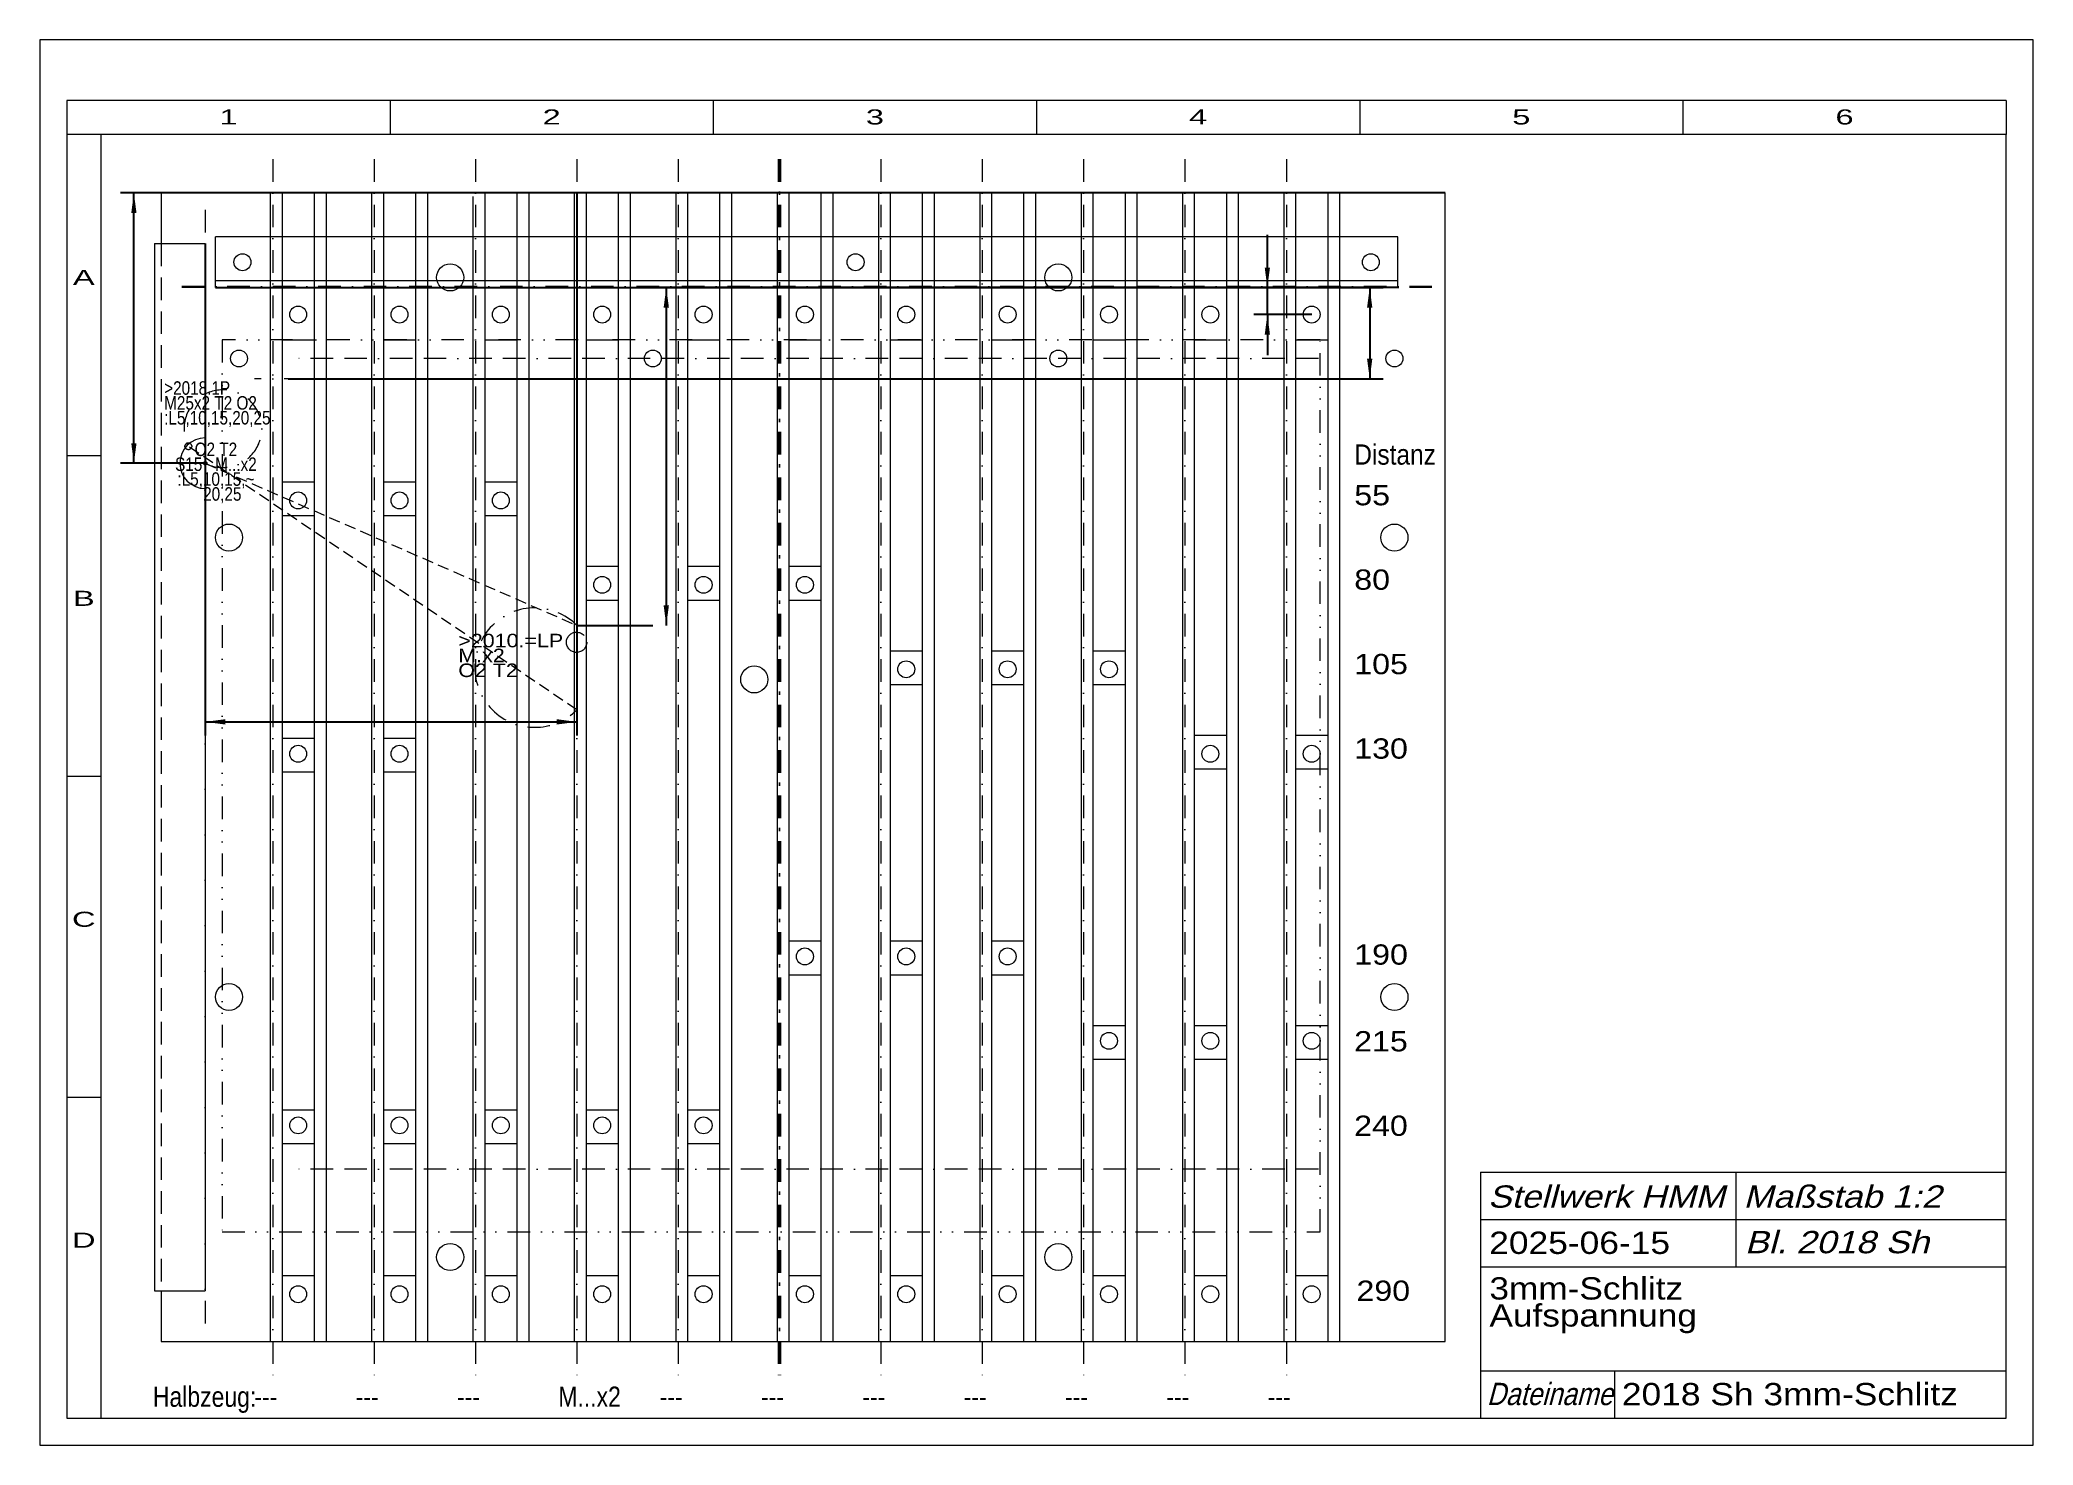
# Model space of a CAD drawing. Extents: x 2 to 592, y 2 to 418.
import ezdxf
from ezdxf.enums import TextEntityAlignment as Align

# ---------------------------------------------------------------- set-up
doc = ezdxf.new("R2010")
doc.units = 0
doc.header["$LTSCALE"] = 13.356671
for name, pattern in [('BORDER', [1.75, 0.5, -0.25, 0.5, -0.25, 0, -0.25]), ('DASHDOT', [1, 0.5, -0.25, 0, -0.25]), ('DASHED', [0.75, 0.5, -0.25]), ('DIVIDE', [1.25, 0.5, -0.25, 0, -0.25, 0, -0.25]), ('HIDDEN', [0.375, 0.25, -0.125]), ('PHANTOM', [2.5, 1.25, -0.25, 0.25, -0.25, 0.25, -0.25])]:
    doc.linetypes.add(name, pattern=pattern)
for name, color, linetype, lineweight in [('2018_1P', 30, 'CONTINUOUS', 0), ('201____ STANDARDKONSTRUKTIONEN', 230, 'CONTINUOUS', 13), ('_TEMP', 7, 'CONTINUOUS', 50), ('BEMASSUNG', 7, 'CONTINUOUS', 25), ('BESCHRIFTUNG', 7, 'CONTINUOUS', 25), ('KONSTRUKTION', 7, 'CONTINUOUS', 0), ('MASSGRENZEN', 172, 'CONTINUOUS', 25), ('MASSLINIEN', 172, 'CONTINUOUS', 25), ('MASSTEXTE', 212, 'CONTINUOUS', 25), ('MITTELLINIEN', 5, 'DASHDOT', 13), ('PFADE', 30, 'CONTINUOUS', 13), ('STANDARD', 7, 'CONTINUOUS', 0)]:
    doc.layers.add(name, color=color, linetype=linetype, lineweight=lineweight)
doc.styles.add('Arial', font='arial.ttf')

# ---------------------------------------------------------------- blocks, each defined once
blk = doc.blocks.new('D541985792')
at = {"layer": 'MASSGRENZEN'}
for points in [[(365.33, 344.67), (364.55, 350.61), (366.11, 350.61)], [(365.33, 336.67), (366.11, 330.72), (364.55, 330.72)]]:
    blk.add_solid(points, dxfattribs=at)
at = {"layer": 'MASSLINIEN', "color": 172}
for p, q in [((365.33, 344.67), (365.33, 360.27)), ((53.95, 344.67), (361.33, 344.67)), ((365.33, 336.67), (365.33, 344.67)), ((378.45, 336.67), (361.33, 336.67)), ((365.33, 336.67), (365.33, 324.68))]:
    blk.add_line(p, q, dxfattribs=at)
blk = doc.blocks.new('D541982976')
at = {"layer": 'MASSGRENZEN'}
for points in [[(29.83, 372.67), (30.61, 366.72), (29.05, 366.72)], [(29.83, 292.67), (29.05, 298.61), (30.61, 298.61)]]:
    blk.add_solid(points, dxfattribs=at)
at = {"layer": 'MASSLINIEN', "color": 172}
for p, q in [((417.95, 372.67), (25.83, 372.67)), ((29.83, 292.67), (29.83, 372.67)), ((50.95, 292.67), (25.83, 292.67))]:
    blk.add_line(p, q, dxfattribs=at)
blk = doc.blocks.new('D541985280')
at = {"layer": 'MASSGRENZEN'}
for points in [[(395.63, 344.67), (396.41, 338.72), (394.84, 338.72)], [(395.63, 317.67), (394.84, 323.61), (396.41, 323.61)]]:
    blk.add_solid(points, dxfattribs=at)
at = {"layer": 'MASSLINIEN', "color": 172}
for p, q in [((53.95, 344.67), (399.63, 344.67)), ((395.63, 344.67), (395.63, 317.67)), ((75.5, 317.67), (399.63, 317.67))]:
    blk.add_line(p, q, dxfattribs=at)
blk = doc.blocks.new('D541984768')
at = {"layer": 'MASSGRENZEN'}
for points in [[(50.95, 216.11), (56.9, 216.89), (56.9, 215.32)], [(160.95, 216.11), (155, 215.32), (155, 216.89)]]:
    blk.add_solid(points, dxfattribs=at)
at = {"layer": 'MASSLINIEN', "color": 172}
for p, q in [((160.95, 372.66), (160.95, 212.11)), ((50.95, 357.67), (50.95, 212.11)), ((50.95, 216.11), (160.95, 216.11))]:
    blk.add_line(p, q, dxfattribs=at)
blk = doc.blocks.new('D541988096')
at = {"layer": 'MASSGRENZEN'}
for points in [[(187.41, 344.67), (188.2, 338.72), (186.63, 338.72)], [(187.41, 244.67), (186.63, 250.61), (188.2, 250.61)]]:
    blk.add_solid(points, dxfattribs=at)
at = {"layer": 'MASSLINIEN', "color": 172}
for p, q in [((404.04, 344.67), (183.41, 344.67)), ((187.41, 344.67), (187.41, 244.67)), ((160.95, 244.67), (183.41, 244.67))]:
    blk.add_line(p, q, dxfattribs=at)

msp = doc.modelspace()

# ---------------------------------------------------------------- linework, layer by layer
at = {"layer": '2018_1P', "linetype": 'HIDDEN'}
for p, q in [((160.95, 219.67), (45.95, 297.67)), ((50.95, 292.67), (160.95, 244.67))]:
    msp.add_line(p, q, dxfattribs=at)
at = {"layer": '2018_1P', "linetype": 'PHANTOM'}
for centre, radius in [((45.95, 297.67), 1), ((50.95, 292.67), 0.5), ((160.87, 239.67), 3)]:
    msp.add_circle(centre, radius, dxfattribs=at)
at = {"layer": '2018_1P', "linetype": 'DASHDOT'}
msp.add_arc((148.45, 232.17), 17.68, 45, 315, dxfattribs=at)
at = {"layer": '201____ STANDARDKONSTRUKTIONEN', "linetype": 'DASHDOT'}
msp.add_arc((56.19, 302.9), 11.5, 242.90524, 567.09476, dxfattribs=at)
at = {"layer": '_TEMP', "lineweight": 0}
for p, q in [((428.44, 82.8), (583.83, 82.8)), ((428.44, 82.8), (428.44, 10)), ((504.04, 82.8), (504.04, 54.8)), ((428.44, 68.8), (583.83, 68.8)), ((428.44, 54.8), (583.83, 54.8)), ((428.44, 24), (583.83, 24)), ((468.04, 24), (468.04, 10))]:
    msp.add_line(p, q, dxfattribs=at)
at = {"layer": 'KONSTRUKTION', "color": 8}
for p, q in [((417.95, 372.67), (37.95, 372.67)), ((37.95, 372.67), (37.95, 357.67)), ((70.2, 372.67), (70.2, 32.67)), ((73.7, 372.67), (73.7, 32.67)), ((83.2, 372.67), (83.2, 32.67)), ((86.7, 372.67), (86.7, 32.67)), ((100.2, 372.67), (100.2, 32.67)), ((103.7, 372.67), (103.7, 32.67)), ((113.2, 372.67), (113.2, 32.67)), ((116.7, 372.67), (116.7, 32.67)), ((133.7, 372.67), (133.7, 32.67)), ((143.2, 372.67), (143.2, 32.67)), ((146.7, 372.67), (146.7, 32.67)), ((160.2, 372.67), (160.2, 32.67)), ((163.7, 372.67), (163.7, 32.67)), ((173.2, 372.67), (173.2, 32.67)), ((176.7, 372.67), (176.7, 32.67)), ((190.2, 372.67), (190.2, 32.67)), ((193.7, 372.67), (193.7, 32.67)), ((203.2, 372.67), (203.2, 32.67)), ((206.7, 372.67), (206.7, 32.67)), ((220.2, 372.67), (220.2, 32.67)), ((223.7, 372.67), (223.7, 32.67)), ((233.2, 372.67), (233.2, 32.67)), ((236.7, 372.67), (236.7, 32.67)), ((250.2, 372.67), (250.2, 32.67)), ((253.7, 372.67), (253.7, 32.67)), ((263.2, 372.67), (263.2, 32.67)), ((266.7, 372.67), (266.7, 32.67)), ((280.2, 372.67), (280.2, 32.67)), ((283.7, 372.67), (283.7, 32.67)), ((293.2, 372.67), (293.2, 32.67)), ((296.7, 372.67), (296.7, 32.67)), ((310.2, 372.67), (310.2, 32.67)), ((313.7, 372.67), (313.7, 32.67)), ((323.2, 372.67), (323.2, 32.67)), ((326.7, 372.67), (326.7, 32.67)), ((340.2, 372.67), (340.2, 32.67)), ((343.7, 372.67), (343.7, 32.67)), ((353.2, 372.67), (353.2, 32.67)), ((356.7, 372.67), (356.7, 32.67)), ((370.2, 372.67), (370.2, 32.67)), ((373.7, 372.67), (373.7, 32.67)), ((383.2, 372.67), (383.2, 32.67)), ((386.7, 372.67), (386.7, 32.67)), ((417.95, 32.67), (417.95, 372.67)), ((130.2, 371.67), (130.2, 32.67)), ((35.95, 357.67), (35.95, 47.67)), ((35.95, 357.67), (50.95, 357.67)), ((50.95, 357.67), (50.95, 300.17)), ((403.95, 359.67), (53.95, 359.67)), ((53.95, 344.67), (53.95, 359.67)), ((403.95, 344.67), (403.95, 359.67)), ((403.95, 346.67), (53.95, 346.67)), ((403.95, 344.67), (53.95, 344.67)), ((73.7, 329.17), (83.2, 329.17)), ((103.7, 329.17), (113.2, 329.17)), ((133.7, 329.17), (143.2, 329.17)), ((163.7, 329.17), (173.2, 329.17)), ((193.7, 329.17), (203.2, 329.17)), ((223.7, 329.17), (233.2, 329.17)), ((253.7, 329.17), (263.2, 329.17)), ((283.7, 329.17), (293.2, 329.17)), ((313.7, 329.17), (323.2, 329.17)), ((343.7, 329.17), (353.2, 329.17)), ((373.7, 329.17), (383.2, 329.17)), ((50.95, 285.17), (50.95, 47.67)), ((73.7, 287.17), (83.2, 287.17)), ((103.7, 287.17), (113.2, 287.17)), ((133.7, 287.17), (143.2, 287.17)), ((73.7, 277.17), (83.2, 277.17)), ((103.7, 277.17), (113.2, 277.17)), ((133.7, 277.17), (143.2, 277.17)), ((163.7, 262.17), (173.2, 262.17)), ((193.7, 262.17), (203.2, 262.17)), ((223.7, 262.17), (233.2, 262.17)), ((163.7, 252.17), (173.2, 252.17)), ((193.7, 252.17), (203.2, 252.17)), ((223.7, 252.17), (233.2, 252.17)), ((253.7, 237.17), (263.2, 237.17)), ((283.7, 237.17), (293.2, 237.17)), ((313.7, 237.17), (323.2, 237.17)), ((253.7, 227.17), (263.2, 227.17)), ((283.7, 227.17), (293.2, 227.17)), ((313.7, 227.17), (323.2, 227.17)), ((83.2, 211.17), (73.7, 211.17)), ((113.2, 211.17), (103.7, 211.17)), ((343.7, 212.17), (353.2, 212.17)), ((373.7, 212.17), (383.2, 212.17)), ((83.2, 201.17), (73.7, 201.17)), ((113.2, 201.17), (103.7, 201.17)), ((343.7, 202.17), (353.2, 202.17)), ((373.7, 202.17), (383.2, 202.17)), ((233.2, 151.17), (223.7, 151.17)), ((263.2, 151.17), (253.7, 151.17)), ((293.2, 151.17), (283.7, 151.17)), ((233.2, 141.17), (223.7, 141.17)), ((263.2, 141.17), (253.7, 141.17)), ((293.2, 141.17), (283.7, 141.17)), ((323.2, 126.17), (313.7, 126.17)), ((353.2, 126.17), (343.7, 126.17)), ((383.2, 126.17), (373.7, 126.17)), ((323.2, 116.17), (313.7, 116.17)), ((353.2, 116.17), (343.7, 116.17)), ((383.2, 116.17), (373.7, 116.17)), ((83.2, 101.17), (73.7, 101.17)), ((113.2, 101.17), (103.7, 101.17)), ((143.2, 101.17), (133.7, 101.17)), ((173.2, 101.17), (163.7, 101.17)), ((203.2, 101.17), (193.7, 101.17)), ((83.2, 91.17), (73.7, 91.17)), ((113.2, 91.17), (103.7, 91.17)), ((143.2, 91.17), (133.7, 91.17)), ((173.2, 91.17), (163.7, 91.17)), ((203.2, 91.17), (193.7, 91.17)), ((35.95, 47.67), (50.95, 47.67)), ((37.95, 47.67), (37.95, 32.67)), ((73.7, 52.17), (83.2, 52.17)), ((103.7, 52.17), (113.2, 52.17)), ((133.7, 52.17), (143.2, 52.17)), ((163.7, 52.17), (173.2, 52.17)), ((193.7, 52.17), (203.2, 52.17)), ((223.7, 52.17), (233.2, 52.17)), ((253.7, 52.17), (263.2, 52.17)), ((283.7, 52.17), (293.2, 52.17)), ((313.7, 52.17), (323.2, 52.17)), ((343.7, 52.17), (353.2, 52.17)), ((373.7, 52.17), (383.2, 52.17)), ((37.95, 32.67), (417.95, 32.67))]:
    msp.add_line(p, q, dxfattribs=at)
at = {"layer": 'KONSTRUKTION', "color": 8, "linetype": 'DASHED'}
msp.add_line((37.95, 357.67), (37.95, 47.67), dxfattribs=at)
at = {"layer": 'KONSTRUKTION', "color": 8, "linetype": 'BORDER'}
for p, q in [((380.5, 323.67), (75.5, 323.67)), ((380.5, 83.67), (75.5, 83.67))]:
    msp.add_line(p, q, dxfattribs=at)
at = {"layer": 'KONSTRUKTION', "color": 8}
for centre, radius in [((61.95, 352.17), 2.5), ((243.45, 352.17), 2.5), ((395.95, 352.17), 2.5), ((123.45, 347.67), 4), ((303.45, 347.67), 4), ((78.45, 336.67), 2.5), ((108.45, 336.67), 2.5), ((138.45, 336.67), 2.5), ((168.45, 336.67), 2.5), ((198.45, 336.67), 2.5), ((228.45, 336.67), 2.5), ((258.45, 336.67), 2.5), ((288.45, 336.67), 2.5), ((318.45, 336.67), 2.5), ((348.45, 336.67), 2.5), ((378.45, 336.67), 2.5), ((60.95, 323.67), 2.5), ((183.45, 323.67), 2.5), ((303.45, 323.67), 2.5), ((402.95, 323.67), 2.5), ((78.45, 281.67), 2.5), ((108.45, 281.67), 2.5), ((138.45, 281.67), 2.5), ((57.97, 270.67), 4), ((402.95, 270.67), 4), ((168.45, 256.67), 2.5), ((198.45, 256.67), 2.5), ((228.45, 256.67), 2.5), ((213.45, 228.67), 4), ((258.45, 231.67), 2.5), ((288.45, 231.67), 2.5), ((318.45, 231.67), 2.5), ((78.45, 206.67), 2.5), ((108.45, 206.67), 2.5), ((348.45, 206.67), 2.5), ((378.45, 206.67), 2.5), ((228.45, 146.67), 2.5), ((258.45, 146.67), 2.5), ((288.45, 146.67), 2.5), ((57.97, 134.67), 4), ((402.95, 134.67), 4), ((318.45, 121.67), 2.5), ((348.45, 121.67), 2.5), ((378.45, 121.67), 2.5), ((78.45, 96.67), 2.5), ((108.45, 96.67), 2.5), ((138.45, 96.67), 2.5), ((168.45, 96.67), 2.5), ((198.45, 96.67), 2.5), ((123.45, 57.67), 4), ((303.45, 57.67), 4), ((78.45, 46.67), 2.5), ((108.45, 46.67), 2.5), ((138.45, 46.67), 2.5), ((168.45, 46.67), 2.5), ((198.45, 46.67), 2.5), ((228.45, 46.67), 2.5), ((258.45, 46.67), 2.5), ((288.45, 46.67), 2.5), ((318.45, 46.67), 2.5), ((348.45, 46.67), 2.5), ((378.45, 46.67), 2.5)]:
    msp.add_circle(centre, radius, dxfattribs=at)
msp.add_arc((50.95, 292.67), 7.5, 90, 270, dxfattribs=at)
at = {"layer": 'MITTELLINIEN'}
for p, q in [((70.95, 382.66), (70.95, 22.66)), ((100.95, 382.66), (100.95, 22.66)), ((130.95, 382.66), (130.95, 22.66)), ((160.95, 382.66), (160.95, 22.66)), ((190.95, 382.66), (190.95, 22.66)), ((250.95, 382.66), (250.95, 22.66)), ((280.95, 382.66), (280.95, 22.66)), ((310.95, 382.66), (310.95, 22.66)), ((340.95, 382.66), (340.95, 22.66)), ((370.95, 382.66), (370.95, 22.66)), ((50.95, 367.67), (50.95, 37.67)), ((414.04, 345), (43.89, 345)), ((414.04, 344.67), (43.89, 344.67)), ((390.5, 317.67), (65.5, 317.67)), ((390.5, 317.67), (65.5, 317.67))]:
    msp.add_line(p, q, dxfattribs=at)
at = {"layer": 'MITTELLINIEN', "color": 154, "lineweight": 50}
msp.add_line((220.95, 382.66), (220.95, 22.66), dxfattribs=at)
at = {"layer": 'PFADE', "linetype": 'DIVIDE', "lineweight": 20}
for p, q in [((380.95, 329.17), (55.95, 329.17)), ((55.95, 329.17), (55.95, 65.17)), ((380.95, 65.17), (380.95, 329.17)), ((55.95, 65.17), (380.95, 65.17))]:
    msp.add_line(p, q, dxfattribs=at)
at = {"layer": 'STANDARD'}
for p, q in [((592, 418), (2, 418)), ((2, 418), (2, 2)), ((592, 2), (592, 418)), ((584, 400), (10, 400)), ((10, 400), (10, 390)), ((105.67, 400), (105.67, 390)), ((201.33, 400), (201.33, 390)), ((297, 400), (297, 390)), ((392.67, 400), (392.67, 390)), ((488.33, 400), (488.33, 390)), ((584, 400), (584, 390)), ((10, 390), (10, 10)), ((20, 390), (10, 390)), ((20, 390), (20, 10)), ((584, 390), (20, 390)), ((584, 10), (584, 390)), ((10, 295), (20, 295)), ((10, 200), (20, 200)), ((10, 105), (20, 105)), ((10, 10), (20, 10)), ((20, 10), (584, 10)), ((2, 2), (592, 2))]:
    msp.add_line(p, q, dxfattribs=at)

# ---------------------------------------------------------------- block references
at = {"layer": 'BEMASSUNG'}
for name in ['D541982976', 'D541984768', 'D541985792', 'D541985280', 'D541988096']:
    msp.add_blockref(name, (0, 0), dxfattribs=at)

# ---------------------------------------------------------------- texts
at = {"layer": '2018_1P', "linetype": 'PHANTOM', "insert": (54.11, 289.81), "char_height": 4, "attachment_point": 5, "line_spacing_factor": 0.66, "style": 'Arial'}
msp.add_mtext('\\W0.810866;O2 T2\\PS15   M...x2\\P:L5,10,15,~\\P   20,25', dxfattribs=at)
at = {"layer": '2018_1P', "linetype": 'DASHDOT', "insert": (125.86, 229.32), "char_height": 4, "attachment_point": 7, "line_spacing_factor": 0.66, "style": 'Arial'}
msp.add_mtext('\\W1.135119;>2010.=LP\\PM.x2 \\PO2 T2', dxfattribs=at)
at = {"layer": '201____ STANDARDKONSTRUKTIONEN', "insert": (38.79, 303.39), "char_height": 4, "attachment_point": 7, "line_spacing_factor": 0.66, "style": 'Arial'}
msp.add_mtext('\\W0.810845;>2018.1P\\PM25x2 T2 O2\\P:L5,10,15,20,25', dxfattribs=at)
at = {"layer": 'BESCHRIFTUNG', "style": 'Arial'}
for s, width, p in [('Distanz', 0.864833, (391.06, 292.25)), ('55', 1.135145, (391.06, 280.22)), ('80', 1.135145, (391.06, 255.22)), ('105', 1.135145, (391.06, 230.22)), ('130', 1.135145, (391.06, 205.22)), ('190', 1.135145, (391.06, 144.23)), ('215', 1.135145, (391.03, 118.56)), ('240', 1.135145, (391.03, 93.55)), ('290', 1.135145, (391.71, 44.71)), ('Halbzeug:', 0.810868, (35.46, 13.34)), ('M...x2', 0.810866, (155.46, 13.34)), ('---', 0.810862, (65.46, 13.34)), ('---', 0.810862, (95.46, 13.34)), ('---', 0.810862, (125.46, 13.34)), ('---', 0.810862, (185.46, 13.34)), ('---', 0.810862, (215.46, 13.34)), ('---', 0.810862, (245.46, 13.34)), ('---', 0.810862, (275.46, 13.34)), ('---', 0.810862, (305.46, 13.34)), ('---', 0.810862, (335.46, 13.34)), ('---', 0.810862, (365.46, 13.34))]:
    msp.add_text(s, height=6, dxfattribs=dict(at, width=width)).set_placement(p)
at = {"layer": 'BESCHRIFTUNG', "style": 'Arial', "oblique": 15}
for s, width, p in [('Stellwerk HMM', 1.130136, (430.63, 78.88)), ('Maßstab 1:2', 1.143719, (506.23, 78.88)), ('Bl. 2018 Sh', 1.143716, (506.67, 65.4)), ('Dateiname', 0.835372, (430.3, 20.45))]:
    msp.add_text(s, height=6.6, dxfattribs=dict(at, width=width)).set_placement(p, align=Align.TOP_LEFT)
at = {"layer": 'BESCHRIFTUNG', "style": 'Arial'}
for s, width, p in [('2025-06-15', 1.135137, (431, 65.2)), ('2018 Sh 3mm-Schlitz', 1.13505, (470.27, 20.4))]:
    msp.add_text(s, height=6.6, dxfattribs=dict(at, width=width)).set_placement(p, align=Align.TOP_LEFT)
at = {"layer": 'BESCHRIFTUNG', "insert": (431.07, 51.7), "char_height": 6.6, "attachment_point": 1, "line_spacing_factor": 0.727273, "style": 'Arial'}
msp.add_mtext('\\W1.130177;3mm-Schlitz\\PAufspannung', dxfattribs=at)
at = {"layer": 'STANDARD', "style": 'Arial'}
for s, width, p in [('1', 1.547923, (57.83, 392.95)), ('2', 1.547922, (153.5, 392.95)), ('3', 1.547923, (249.17, 392.95)), ('4', 1.547923, (344.83, 392.95)), ('5', 1.547922, (440.5, 392.95)), ('6', 1.547923, (536.17, 392.95)), ('A', 1.547987, (15, 345.45)), ('B', 1.547987, (15, 250.45)), ('C', 1.548103, (15, 155.45)), ('D', 1.548104, (15, 60.45))]:
    msp.add_text(s, height=4.46, dxfattribs=dict(at, width=width)).set_placement(p, align=Align.CENTER)

doc.saveas('drawing.dxf')
